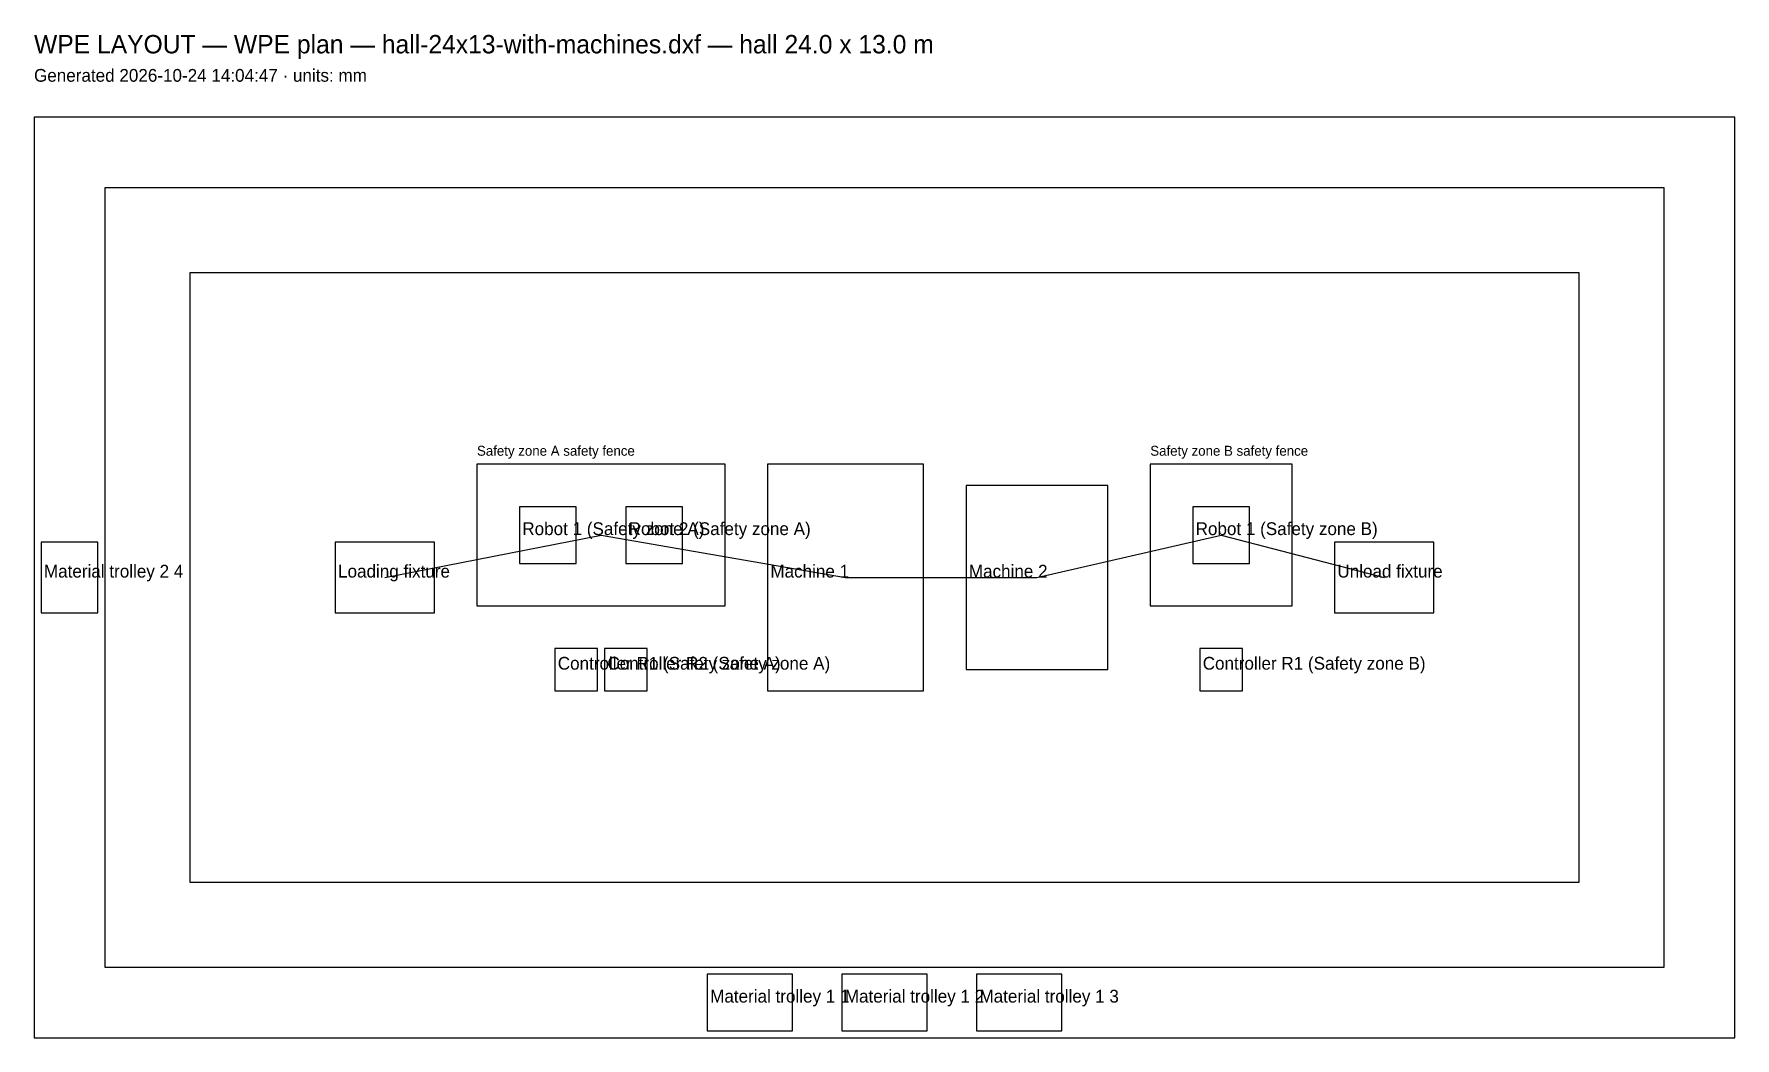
# Model space of a CAD drawing. Header units: millimetres. Extents: x 0 to 24000, y 0 to 14174.
import ezdxf

# ---------------------------------------------------------------- set-up
doc = ezdxf.new("R2010")
doc.units = ezdxf.units.MM
for name, color, linetype in [('WPE-FENCE', 1, 'CONTINUOUS'), ('WPE-FLOW', 4, 'CONTINUOUS'), ('WPE-HALL', 7, 'CONTINUOUS'), ('WPE-PLAN', 3, 'CONTINUOUS'), ('WPE-TEXT', 7, 'CONTINUOUS'), ('WPE-WALK', 4, 'CONTINUOUS')]:
    doc.layers.add(name, color=color, linetype=linetype)

msp = doc.modelspace()

# ---------------------------------------------------------------- linework, layer by layer
at = {"layer": 'WPE-FENCE'}
for p, q in [((9750, 8100), (6250, 8100)), ((6250, 8100), (6250, 6100)), ((9750, 6100), (9750, 8100)), ((17750, 8100), (15750, 8100)), ((15750, 8100), (15750, 6100)), ((17750, 6100), (17750, 8100)), ((6250, 6100), (9750, 6100)), ((15750, 6100), (17750, 6100))]:
    msp.add_line(p, q, dxfattribs=at)
at = {"layer": 'WPE-FLOW'}
for p, q in [((4950, 6500), (8000, 7100)), ((8000, 7100), (11450, 6500)), ((14150, 6500), (16750, 7100)), ((16750, 7100), (19050, 6500)), ((11450, 6500), (14150, 6500))]:
    msp.add_line(p, q, dxfattribs=at)
at = {"layer": 'WPE-HALL'}
for p, q in [((24000, 13000), (0, 13000)), ((0, 13000), (0, 0)), ((24000, 0), (24000, 13000)), ((0, 0), (24000, 0))]:
    msp.add_line(p, q, dxfattribs=at)
at = {"layer": 'WPE-PLAN'}
for p, q in [((12550, 8100), (10350, 8100)), ((10350, 8100), (10350, 4900)), ((12550, 4900), (12550, 8100)), ((15150, 7800), (13150, 7800)), ((13150, 7800), (13150, 5200)), ((15150, 5200), (15150, 7800)), ((7650, 7500), (6850, 7500)), ((6850, 7500), (6850, 6700)), ((7650, 6700), (7650, 7500)), ((9150, 7500), (8350, 7500)), ((8350, 7500), (8350, 6700)), ((9150, 6700), (9150, 7500)), ((17150, 7500), (16350, 7500)), ((16350, 7500), (16350, 6700)), ((17150, 6700), (17150, 7500)), ((900, 7000), (100, 7000)), ((100, 7000), (100, 6000)), ((900, 6000), (900, 7000)), ((5650, 7000), (4250, 7000)), ((4250, 7000), (4250, 6000)), ((5650, 6000), (5650, 7000)), ((19750, 7000), (18350, 7000)), ((18350, 7000), (18350, 6000)), ((19750, 6000), (19750, 7000)), ((6850, 6700), (7650, 6700)), ((8350, 6700), (9150, 6700)), ((16350, 6700), (17150, 6700)), ((100, 6000), (900, 6000)), ((4250, 6000), (5650, 6000)), ((18350, 6000), (19750, 6000)), ((7950, 5500), (7350, 5500)), ((7350, 5500), (7350, 4900)), ((7950, 4900), (7950, 5500)), ((8650, 5500), (8050, 5500)), ((8050, 5500), (8050, 4900)), ((8650, 4900), (8650, 5500)), ((17050, 5500), (16450, 5500)), ((16450, 5500), (16450, 4900)), ((17050, 4900), (17050, 5500)), ((13150, 5200), (15150, 5200)), ((7350, 4900), (7950, 4900)), ((8050, 4900), (8650, 4900)), ((10350, 4900), (12550, 4900)), ((16450, 4900), (17050, 4900)), ((10700, 900), (9500, 900)), ((9500, 900), (9500, 100)), ((10700, 100), (10700, 900)), ((12600, 900), (11400, 900)), ((11400, 900), (11400, 100)), ((12600, 100), (12600, 900)), ((14500, 900), (13300, 900)), ((13300, 900), (13300, 100)), ((14500, 100), (14500, 900)), ((9500, 100), (10700, 100)), ((11400, 100), (12600, 100)), ((13300, 100), (14500, 100))]:
    msp.add_line(p, q, dxfattribs=at)
at = {"layer": 'WPE-WALK'}
for p, q in [((23000, 12000), (1000, 12000)), ((1000, 12000), (1000, 1000)), ((23000, 1000), (23000, 12000)), ((21800, 10800), (2200, 10800)), ((2200, 10800), (2200, 2200)), ((21800, 2200), (21800, 10800)), ((2200, 2200), (21800, 2200)), ((1000, 1000), (23000, 1000))]:
    msp.add_line(p, q, dxfattribs=at)

# ---------------------------------------------------------------- texts
at = {"layer": 'WPE-TEXT'}
for s, height, p in [('WPE LAYOUT — WPE plan — hall-24x13-with-machines.dxf — hall 24.0 x 13.0 m', 260, (0, 13900)), ('Generated 2026-10-24 14:04:47 · units: mm', 180, (0, 13500)), ('Safety zone A safety fence', 140, (6250, 8220)), ('Safety zone B safety fence', 140, (15750, 8220)), ('Robot 1 (Safety zone A)', 180, (6890, 7100)), ('Robot 2 (Safety zone A)', 180, (8390, 7100)), ('Robot 1 (Safety zone B)', 180, (16390, 7100)), ('Material trolley 2 4', 180, (140, 6500)), ('Loading fixture', 180, (4290, 6500)), ('Machine 1', 180, (10390, 6500)), ('Machine 2', 180, (13190, 6500)), ('Unload fixture', 180, (18390, 6500)), ('Controller R1 (Safety zone A)', 180, (7390, 5200)), ('Controller R2 (Safety zone A)', 180, (8090, 5200)), ('Controller R1 (Safety zone B)', 180, (16490, 5200)), ('Material trolley 1 1', 180, (9540, 500)), ('Material trolley 1 2', 180, (11440, 500)), ('Material trolley 1 3', 180, (13340, 500))]:
    msp.add_text(s, height=height, dxfattribs=at).set_placement(p)

doc.saveas('drawing.dxf')
